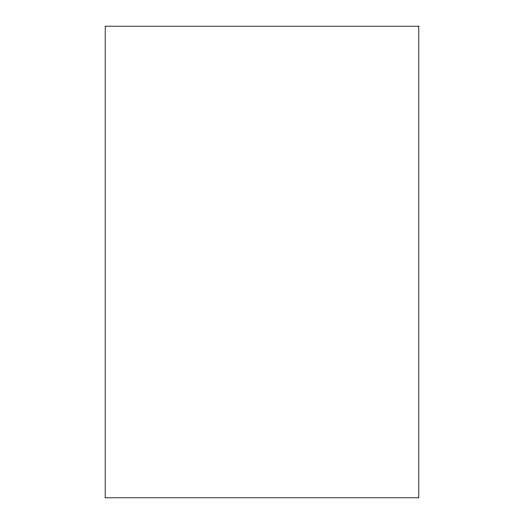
<?xml version="1.0" encoding="UTF-8"?>
<svg xmlns="http://www.w3.org/2000/svg" width="524" height="524" viewBox="0 0 524 524"><rect width="100%" height="100%" fill="white"/><g stroke="black" fill="none" stroke-linecap="round" stroke-linejoin="round"><path stroke-width="0.79" d="M418.807 26.2L105.193 26.2L105.193 497.8L418.807 497.8L418.807 26.2"/></g></svg>
